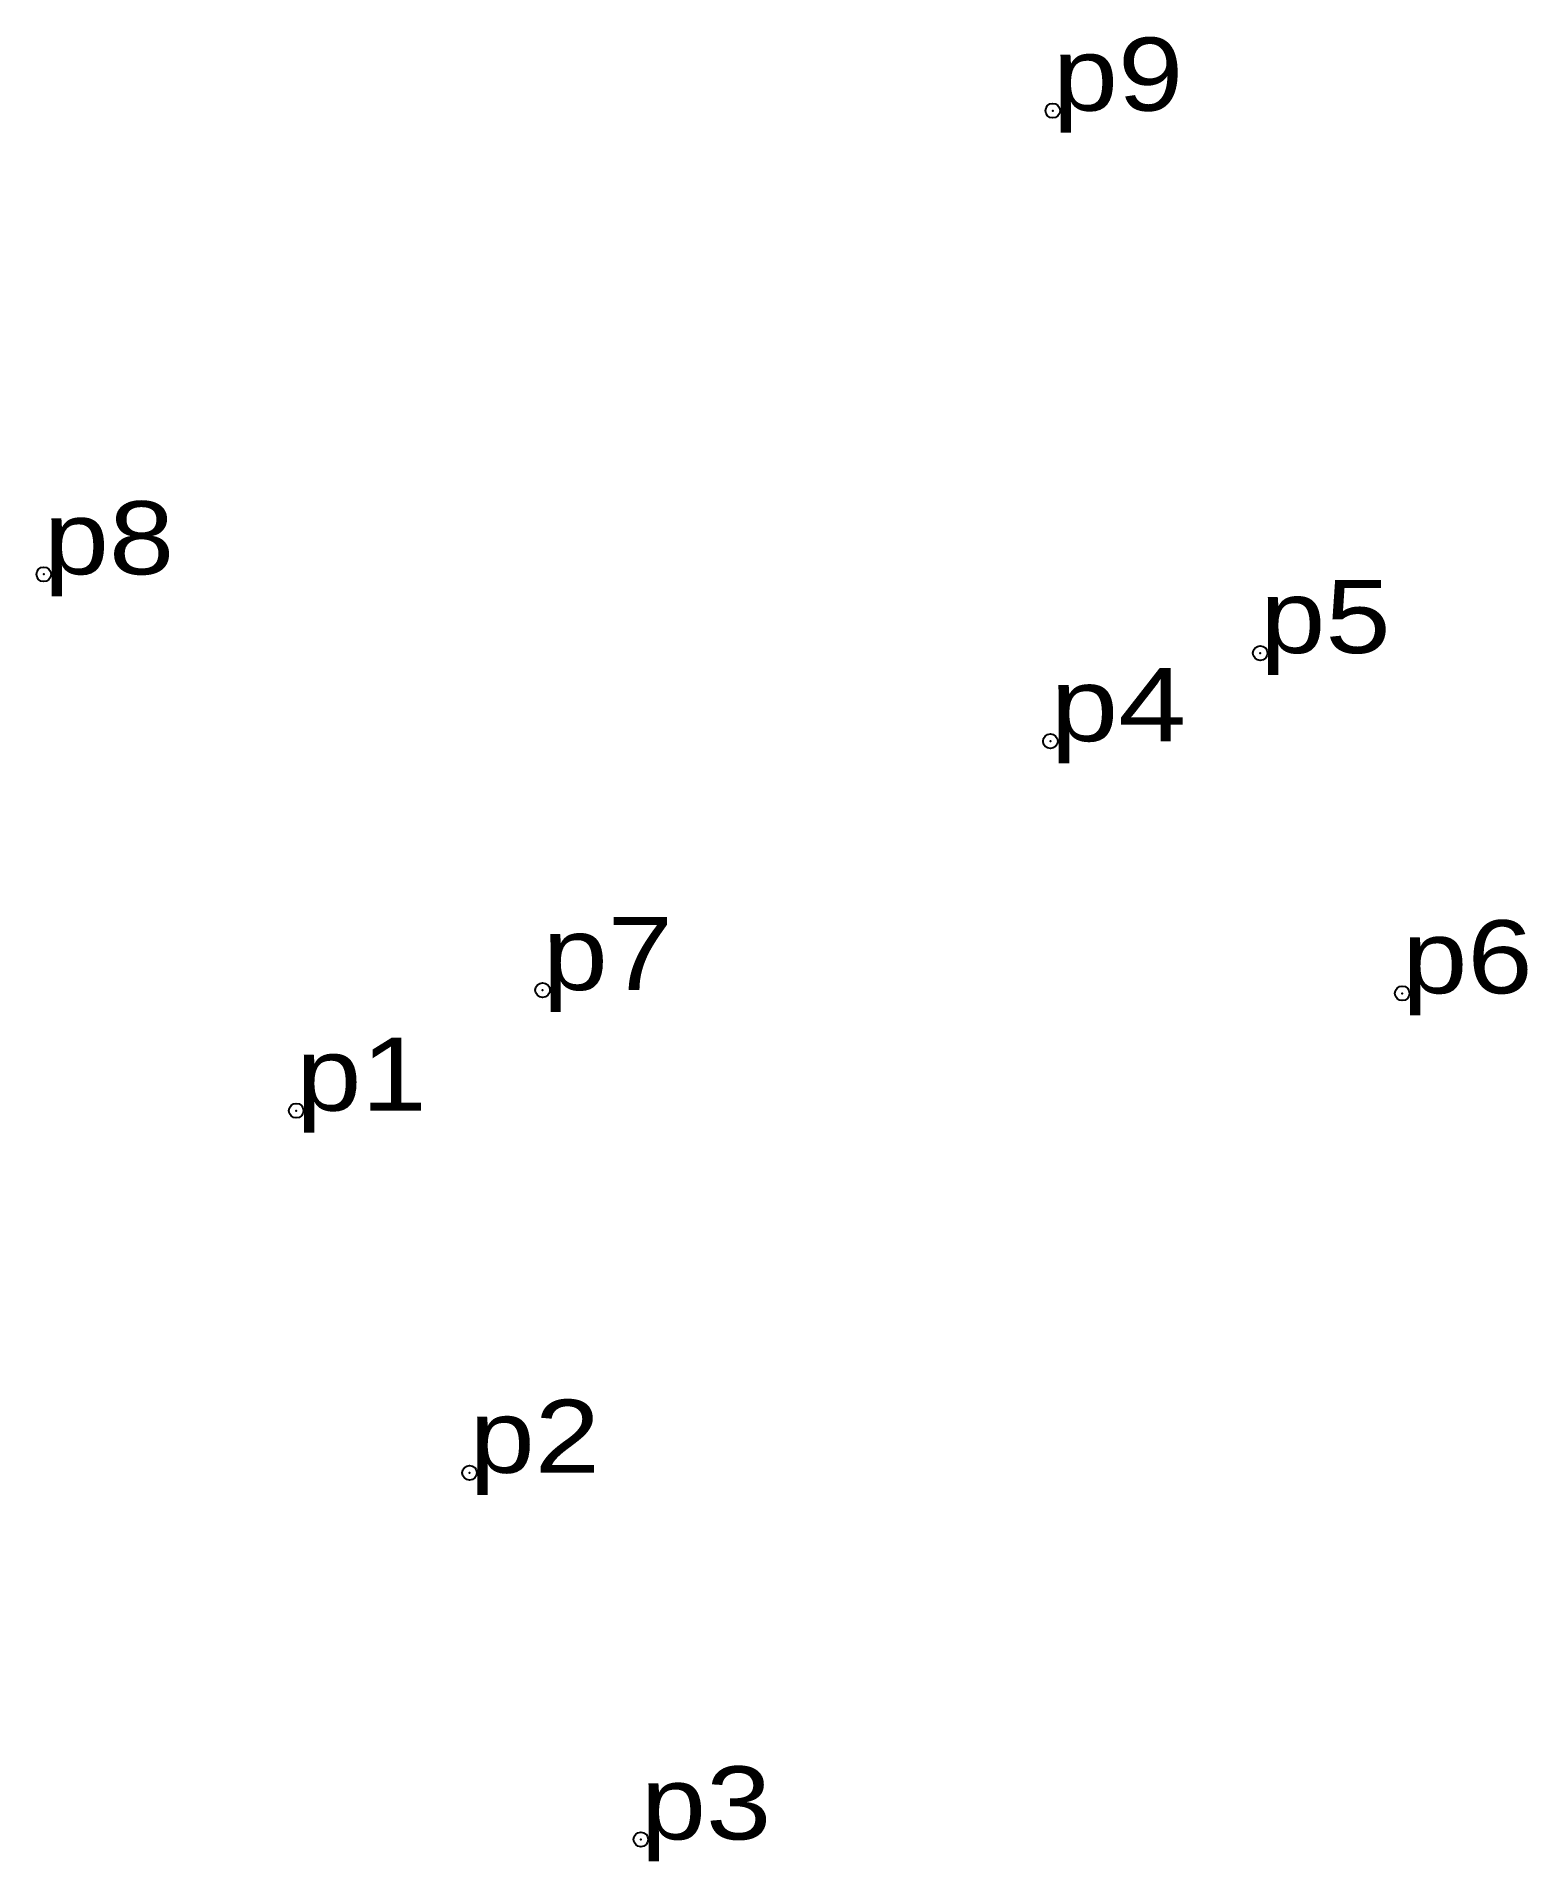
# Model space of a CAD drawing. Header units: metres. Extents: x 551719 to 551840, y 1838319 to 1839286.
# Drawn here: x 551789.71 to 551826.45, y 1839240.79 to 1839285.74 of the extents above.
import ezdxf

# ---------------------------------------------------------------- set-up
doc = ezdxf.new("R2010")
doc.units = ezdxf.units.M
doc.header["$LTSCALE"] = 0.72
doc.header["$PDMODE"] = 32
doc.header["$PDSIZE"] = 0.36
doc.layers.add('12', color=7, linetype='Continuous')
doc.layers.add('7', color=7, linetype='Continuous')

msp = doc.modelspace()

# ---------------------------------------------------------------- linework, layer by layer
at = {"layer": '7'}
for p in [(551814.75, 1839283.91), (551789.89, 1839272.49), (551819.86, 1839270.55), (551814.69, 1839268.38), (551802.18, 1839262.25), (551823.36, 1839262.17), (551796.11, 1839259.28), (551800.38, 1839250.36), (551804.6, 1839241.33)]:
    msp.add_point(p, dxfattribs=at)

# ---------------------------------------------------------------- texts
at = {"layer": '12'}
for s, width, p in [('p9', 1.2, (551814.75, 1839283.91)), ('p8', 1.2, (551789.89, 1839272.49)), ('p5', 1.2, (551819.86, 1839270.55)), ('p4', 1.25, (551814.69, 1839268.38)), ('p7', 1.2, (551802.18, 1839262.25)), ('p6', 1.2, (551823.36, 1839262.17)), ('p1', 1.2, (551796.11, 1839259.28)), ('p2', 1.2, (551800.38, 1839250.36)), ('p3', 1.2, (551804.6, 1839241.33))]:
    msp.add_text(s, height=1.8, dxfattribs=dict(at, width=width)).set_placement(p)

doc.saveas('drawing.dxf')
